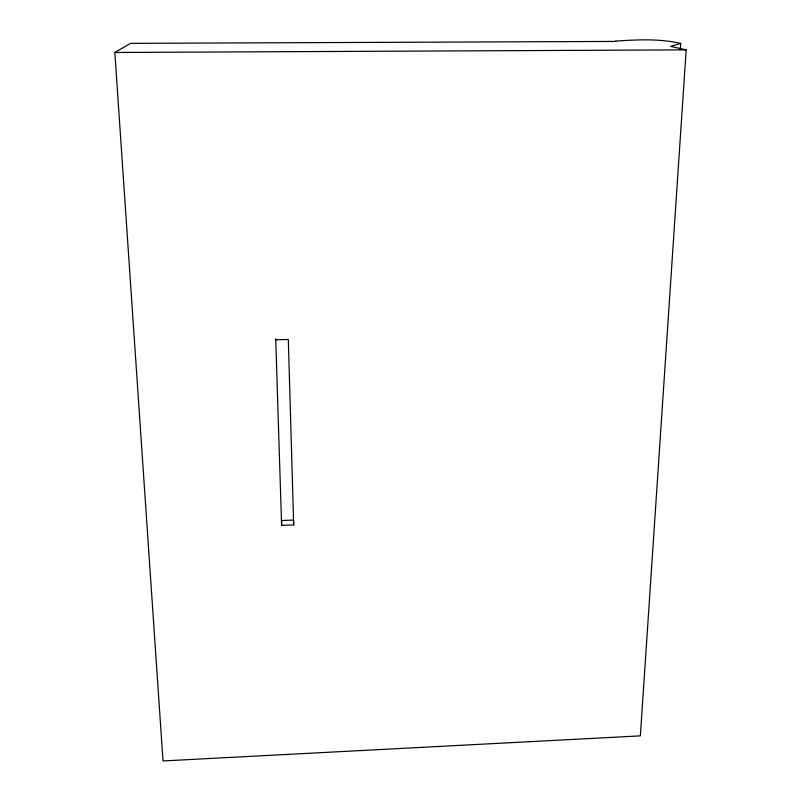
<?xml version="1.0" encoding="UTF-8"?>
<svg xmlns="http://www.w3.org/2000/svg" width="801" height="801" viewBox="0 0 801 801"><rect width="100%" height="100%" fill="white"/><g stroke="black" fill="none" stroke-linecap="round" stroke-linejoin="round"><path stroke-width="1.2" d="M680.269 49.642L680.68 43.414C659.393 38.498 637.065 39.67 615.448 41.091L615.879 41.432L130.553 43.354L114.833 52.476L163.014 760.95L640.349 735.869L686.167 49.862L670.617 46.368L680.68 43.414M281.602 525.366L293.687 524.915L293.546 520.079L281.572 520.52L281.602 525.366L275.714 338.853M275.614 339.774L288.31 339.474L293.687 524.915M114.833 52.476L686.167 49.862"/></g></svg>
